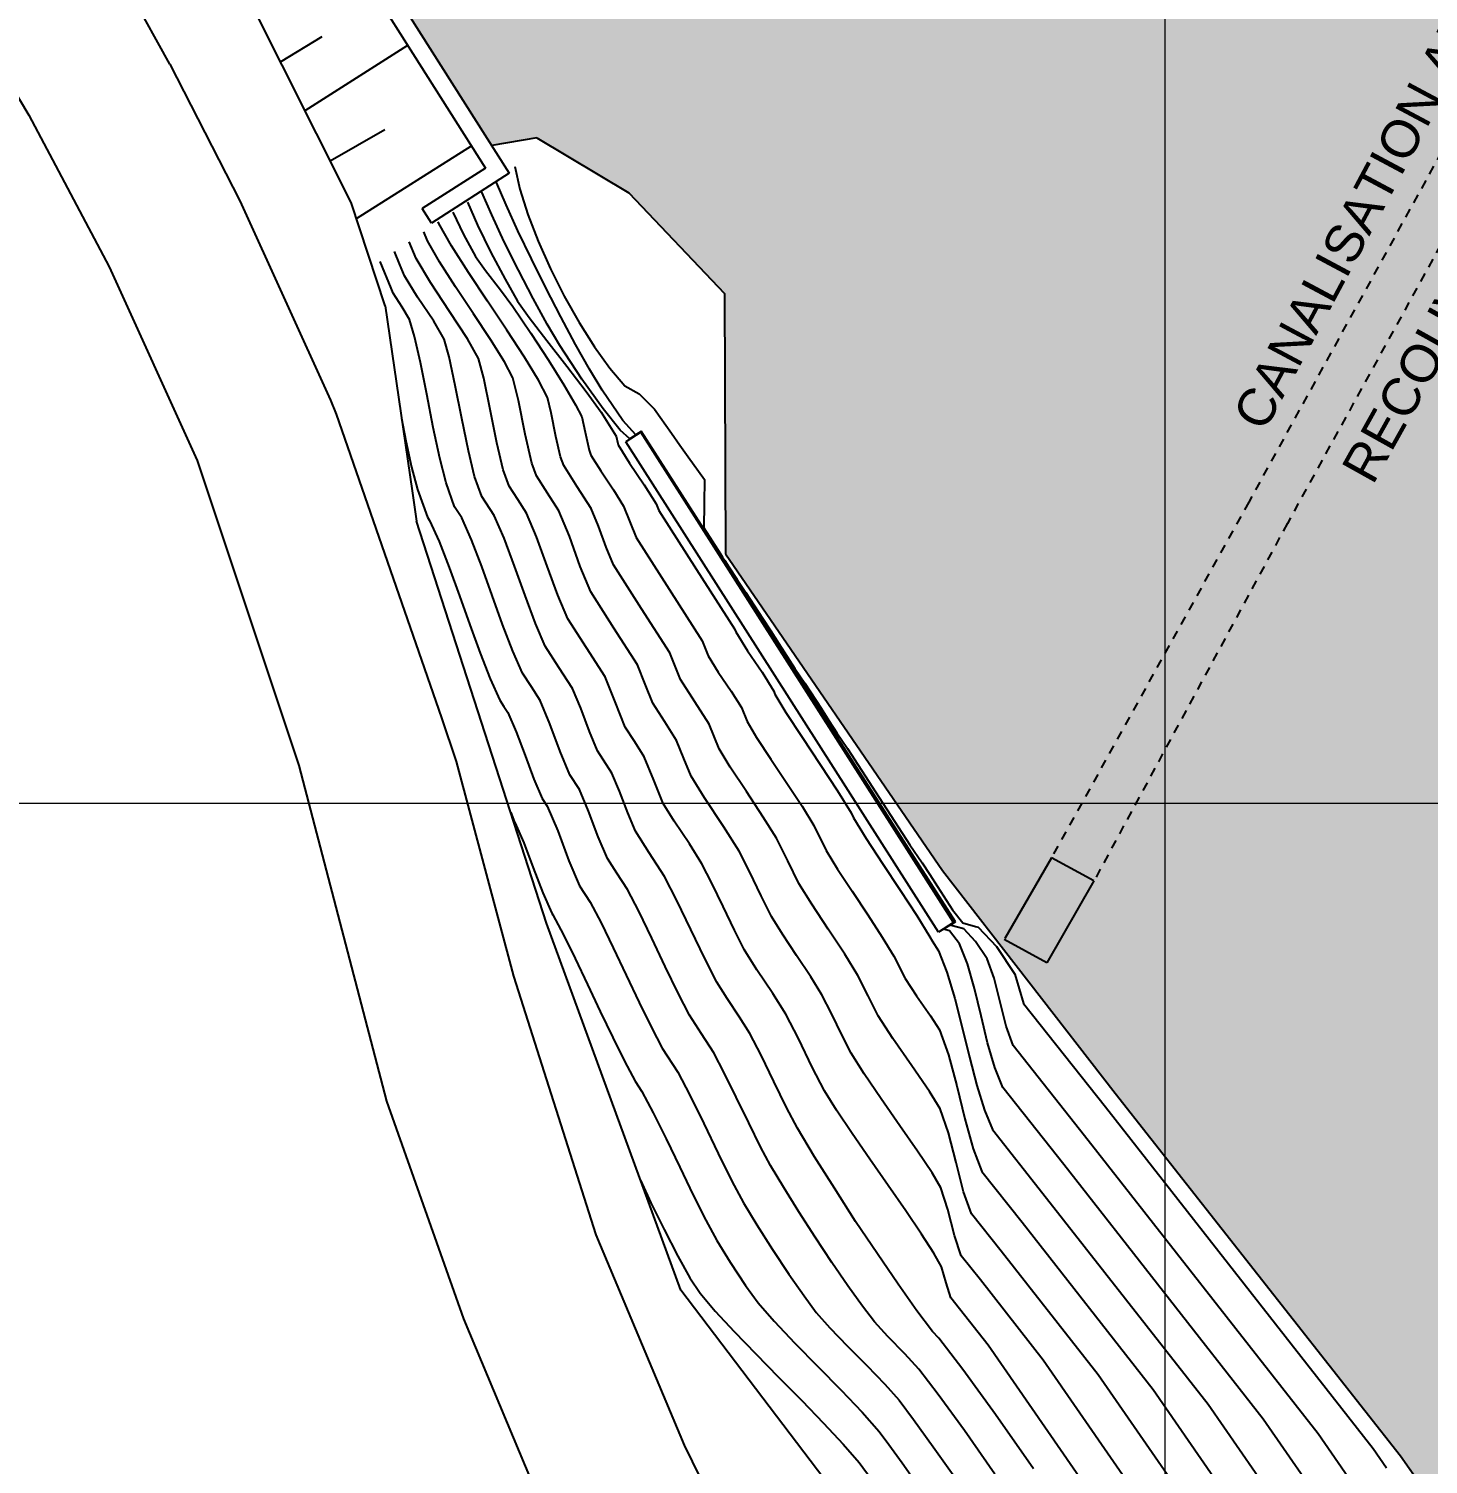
# Model space of a CAD drawing. Extents: x 62300 to 62842, y 108162 to 108787.
# Drawn here: x 62411.86 to 62458.84, y 108477.82 to 108525.99 of the extents above; entities that cross this region are included whole.
import ezdxf

# ---------------------------------------------------------------- set-up
doc = ezdxf.new("R2010")
doc.units = 0
doc.header["$LTSCALE"] = 0.999985
doc.header["$MEASUREMENT"] = 0
doc.linetypes.add('DOT', pattern=[0.55, 0.3, -0.25])
for name, color, linetype in [('Bâti', 7, 'Continuous'), ('colore lago', 131, 'Continuous'), ('coordinate', 2, 'Continuous'), ('curve livello 1m', 2, 'Continuous'), ('curve livello 5m', 7, 'Continuous'), ('Limite fiume', 6, 'Continuous'), ('pendenze', 2, 'Continuous'), ('Strade', 7, 'Continuous'), ('TalusHautBas', 7, 'Continuous'), ('TEXT035', 1, 'Continuous')]:
    doc.layers.add(name, color=color, linetype=linetype)
doc.layers.add('Colori bordi', color=5, linetype='Continuous', plot=False)
doc.styles.add('ARIAL', font='arial.ttf')

msp = doc.modelspace()

# ---------------------------------------------------------------- hatches: boundary and pattern name
at = {"layer": 'colore lago', "linetype": 'Continuous', "lineweight": 0}
msp.add_hatch(color=256, dxfattribs=at).paths.add_polyline_path([(62547.915, 108426.777), (62544.897, 108437.007), (62544.493, 108444.651), (62545.356, 108452.699), (62543.608, 108459.606), (62537.06, 108468.431), (62530.397, 108473.862), (62527.61, 108478.063), (62523.513, 108483.362), (62517.305, 108489.509), (62515.162, 108489.283), (62513.477, 108490.005), (62512.018, 108490.794), (62510.226, 108491.698), (62508.5, 108492.315), (62506.793, 108492.848), (62506.229, 108492.99), (62504.595, 108493.435), (62502.672, 108493.881), (62500.915, 108494.258), (62499.247, 108494.765), (62497.742, 108495.099), (62496.19, 108495.56), (62494.48, 108496.495), (62493.129, 108497.806), (62491.827, 108498.973), (62490.622, 108500.479), (62489.135, 108502.419), (62486.92, 108504.999), (62484.555, 108507.662), (62482.457, 108510.57), (62480.167, 108513.315), (62477.975, 108515.927), (62475.889, 108518.535), (62474.189, 108520.808), (62472.873, 108522.774), (62471.267, 108524.698), (62470.188, 108525.91), (62469.135, 108527.456), (62468.335, 108529.356), (62467.904, 108531.734), (62466.526, 108536.084), (62465.635, 108538.368), (62464.922, 108540.056), (62464.463, 108541.58), (62465.943, 108542.034), (62466.033, 108544.564), (62466.818, 108546.48), (62467.459, 108547.562), (62468.158, 108548.302), (62466.582, 108550.14), (62461.323, 108555.669), (62452.234, 108564.908), (62445.975, 108571.355), (62438.597, 108578.993), (62431.968, 108586.051), (62422.759, 108596.383), (62419.614, 108600.43), (62408.579, 108615.912), (62402.883, 108625.049), (62402.43, 108624.768), (62397.589, 108621.762), (62392.271, 108618.46), (62379.582, 108610.581), (62385.62, 108600.92), (62400.115, 108577.726), (62397.691, 108576.2), (62399.555, 108573.013), (62400.542, 108570.997), (62402.182, 108566.645), (62403.779, 108562.376), (62405.518, 108558.228), (62408.196, 108552.888), (62411.192, 108547.807), (62415.156, 108541.54), (62417.677, 108537.481), (62418.985, 108535.375), (62423.804, 108527.74), (62427.401, 108522.066), (62428.917, 108522.33), (62431.999, 108520.483), (62435.209, 108517.103), (62435.248, 108508.375), (62442.532, 108497.745), (62448.327, 108490.271), (62457.902, 108478.106), (62469.007, 108462.331), (62468.89, 108461.981), (62477.152, 108449.843), (62486.864, 108436.011), (62496.889, 108418.536), (62504.8, 108403.974), (62555.468, 108403.974), (62553.625, 108410.285), (62549.503, 108421.578)])

# ---------------------------------------------------------------- linework, layer by layer
at = {"layer": 'Bâti', "linetype": 'Continuous'}
for p, q in [((62423.804, 108527.74), (62427.989, 108521.138)), ((62423.314, 108527.429), (62427.19, 108521.315)), ((62427.19, 108521.315), (62425.062, 108519.955)), ((62427.989, 108521.138), (62425.374, 108519.466)), ((62425.374, 108519.466), (62425.062, 108519.955)), ((62432.413, 108512.482), (62431.903, 108512.129)), ((62432.409, 108512.452), (62431.903, 108512.129)), ((62442.902, 108496.001), (62432.409, 108512.452)), ((62442.967, 108496.023), (62432.413, 108512.482)), ((62442.396, 108495.678), (62431.903, 108512.129)), ((62446.19, 108498.174), (62444.626, 108495.459)), ((62447.615, 108497.396), (62446.19, 108498.174)), ((62447.615, 108497.396), (62446.032, 108494.649)), ((62442.967, 108496.023), (62442.396, 108495.678)), ((62442.902, 108496.001), (62442.396, 108495.678)), ((62446.032, 108494.649), (62444.607, 108495.427))]:
    msp.add_line(p, q, dxfattribs=at)
at = {"layer": 'Bâti', "linetype": 'DOT'}
for p, q in [((62459.812, 108522.821), (62452.81, 108510.107)), ((62461.109, 108522.107), (62454.107, 108509.393)), ((62452.81, 108510.107), (62446.19, 108498.174)), ((62454.109, 108509.398), (62447.615, 108497.396))]:
    msp.add_line(p, q, dxfattribs=at)
at = {"layer": 'Colori bordi', "linetype": 'Continuous', "lineweight": 0, "flags": 128}
msp.add_lwpolyline([(62423.804, 108527.74), (62427.401, 108522.066), (62428.917, 108522.33), (62431.999, 108520.483), (62435.209, 108517.103), (62435.248, 108508.375), (62442.532, 108497.745), (62448.327, 108490.271), (62457.902, 108478.106), (62469.007, 108462.331), (62468.89, 108461.981), (62477.152, 108449.843), (62486.864, 108436.011), (62496.889, 108418.536), (62504.8, 108403.974), (62555.468, 108403.974)], dxfattribs=at)
at = {"layer": 'coordinate', "linetype": 'Continuous', "lineweight": 0}
for p, q in [((62450, 108778.484), (62450, 108403.974)), ((62300, 108500), (62477.656, 108500))]:
    msp.add_line(p, q, dxfattribs=at)
at = {"layer": 'curve livello 1m', "flags": 128}
for points in [[(62428.177, 108521.363), (62428.349, 108520.602), (62428.617, 108519.757), (62428.964, 108518.857), (62429.376, 108517.932), (62429.837, 108517.013), (62430.333, 108516.131), (62430.847, 108515.315), (62431.366, 108514.596), (62431.873, 108514.003), (62432.348, 108513.738), (62432.861, 108513.223), (62433.437, 108512.416), (62433.719, 108512.02), (62433.999, 108511.629), (62434.547, 108510.86), (62434.536, 108510.058), (62434.52, 108509.243), (62435.083, 108508.368), (62435.152, 108508.26), (62435.222, 108508.152), (62435.36, 108507.937), (62435.635, 108507.51), (62435.934, 108507.072), (62436.491, 108506.208), (62436.765, 108505.782), (62436.902, 108505.57), (62437.037, 108505.359), (62437.574, 108504.526), (62437.912, 108504.032), (62438.454, 108503.192), (62438.721, 108502.778), (62438.986, 108502.368), (62439.346, 108501.84), (62440.41, 108500.194), (62441.438, 108498.602), (62441.845, 108498.006), (62442.103, 108497.607), (62442.359, 108497.211), (62442.865, 108496.429), (62443.213, 108495.988), (62443.635, 108495.87), (62443.725, 108495.844), (62444.348, 108495.192), (62444.956, 108494.269), (62445.104, 108493.777), (62445.251, 108493.286), (62447.999, 108489.817), (62456.988, 108478.351), (62457.434, 108477.706)], [(62455.545, 108476.089), (62453.295, 108479.341), (62446.6, 108487.88), (62444.554, 108490.464), (62444.283, 108491.134), (62444.047, 108491.963), (62443.829, 108492.872), (62443.61, 108493.783), (62443.374, 108494.615), (62443.103, 108495.289), (62443.103, 108495.289), (62442.763, 108495.724), (62442.564, 108495.78), (62442.668, 108495.846), (62442.772, 108495.913), (62442.921, 108496.008), (62442.727, 108496.31), (62442.264, 108497.036), (62442.168, 108497.186), (62441.936, 108497.55), (62441.839, 108497.7), (62441.607, 108498.064), (62441.224, 108498.661), (62440.293, 108500.121), (62439.914, 108500.712), (62438.979, 108502.177), (62438.885, 108502.324), (62438.651, 108502.691), (62438.416, 108503.059), (62438.322, 108503.206), (62437.853, 108503.942), (62437.665, 108504.234), (62437.195, 108504.972), (62437.008, 108505.262), (62436.891, 108505.447), (62436.844, 108505.519), (62436.726, 108505.704), (62436.68, 108505.776), (62436.444, 108506.146), (62436.351, 108506.29), (62435.879, 108507.031), (62435.695, 108507.319), (62435.458, 108507.69), (62435.366, 108507.833), (62435.248, 108508.018), (62435.202, 108508.09), (62435.143, 108508.183), (62435.12, 108508.218), (62435.061, 108508.311), (62435.038, 108508.347), (62434.563, 108509.091), (62434.381, 108509.375), (62433.906, 108510.12), (62433.724, 108510.404), (62433.486, 108510.777), (62433.395, 108510.918), (62433.157, 108511.291), (62433.067, 108511.432), (62432.59, 108512.18), (62432.41, 108512.46), (62432.042, 108512.225), (62431.712, 108512.518), (62431.136, 108513.235), (62430.425, 108514.23), (62429.688, 108515.357), (62429.688, 108515.357), (62429.266, 108516.072), (62428.79, 108516.939), (62428.296, 108517.887), (62427.821, 108518.844), (62427.402, 108519.74), (62427.073, 108520.502)], [(62456.49, 108476.897), (62455.142, 108478.846), (62447.3, 108488.849), (62444.902, 108491.875), (62444.667, 108492.519), (62444.466, 108493.325), (62444.266, 108494.132), (62444.029, 108494.779), (62444.029, 108494.779), (62443.641, 108495.368), (62443.244, 108495.784), (62443.244, 108495.784), (62442.985, 108495.857), (62442.785, 108495.913), (62442.946, 108496.016), (62442.499, 108496.714), (62442.288, 108497.045), (62442.064, 108497.393), (62441.959, 108497.559), (62441.735, 108497.907), (62441.629, 108498.073), (62440.741, 108499.458), (62440.312, 108500.13), (62439.429, 108501.508), (62438.995, 108502.187), (62438.775, 108502.531), (62438.666, 108502.701), (62438.557, 108502.872), (62438.337, 108503.215), (62438.118, 108503.558), (62437.679, 108504.244), (62437.459, 108504.588), (62437.02, 108505.272), (62436.965, 108505.359), (62436.856, 108505.529), (62436.8, 108505.616), (62436.691, 108505.787), (62436.58, 108505.96), (62436.362, 108506.301), (62436.14, 108506.649), (62435.703, 108507.329), (62435.592, 108507.504), (62435.374, 108507.843), (62435.318, 108507.931), (62435.21, 108508.101), (62435.182, 108508.144), (62435.127, 108508.229), (62435.099, 108508.273), (62435.045, 108508.358), (62434.82, 108508.71), (62434.387, 108509.386), (62434.161, 108509.74), (62433.728, 108510.415), (62433.615, 108510.592), (62433.399, 108510.929), (62433.285, 108511.107), (62433.07, 108511.443), (62432.842, 108511.801), (62432.412, 108512.471), (62432.235, 108512.359), (62431.8, 108512.843), (62431.105, 108513.862), (62431.105, 108513.862), (62430.685, 108514.565), (62430.217, 108515.398), (62429.721, 108516.32), (62429.219, 108517.29), (62428.731, 108518.267), (62428.279, 108519.211), (62427.882, 108520.08), (62427.562, 108520.834)], [(62452.711, 108473.664), (62447.756, 108480.826), (62444.502, 108484.976), (62443.508, 108486.231), (62443.239, 108486.968), (62442.985, 108487.947), (62442.729, 108488.946), (62442.45, 108489.748), (62442.45, 108489.748), (62442.094, 108490.33), (62441.502, 108491.19), (62440.865, 108492.109), (62440.374, 108492.869), (62440.374, 108492.869), (62440.037, 108493.538), (62439.692, 108494.225), (62439.692, 108494.225), (62439.252, 108494.934), (62438.695, 108495.776), (62438.142, 108496.613), (62437.712, 108497.308), (62437.712, 108497.308), (62437.336, 108498.067), (62436.96, 108498.827), (62436.96, 108498.827), (62436.517, 108499.539), (62435.948, 108500.394), (62435.404, 108501.216), (62435.034, 108501.827), (62435.034, 108501.827), (62434.694, 108502.661), (62434.214, 108503.409), (62433.737, 108504.153), (62433.737, 108504.153), (62433.377, 108505.052), (62432.429, 108506.529), (62431.483, 108508.004), (62431.239, 108508.594), (62430.986, 108509.302), (62430.742, 108509.892), (62430.742, 108509.892), (62430.272, 108510.623), (62429.816, 108511.337), (62429.816, 108511.337), (62429.711, 108511.628), (62429.556, 108512.304), (62429.398, 108513.096), (62429.268, 108513.618), (62429.268, 108513.618), (62428.972, 108514.192), (62428.496, 108514.966), (62427.903, 108515.874), (62427.257, 108516.846), (62426.619, 108517.813), (62426.055, 108518.707), (62425.627, 108519.459), (62425.627, 108519.459), (62425.608, 108519.506)], [(62426.096, 108519.838), (62426.45, 108519.08), (62426.854, 108518.347), (62427.196, 108517.877), (62427.695, 108517.233), (62428.112, 108516.673), (62428.714, 108515.776), (62429.302, 108514.868), (62429.819, 108514.037), (62430.212, 108513.373), (62430.423, 108512.966), (62430.54, 108512.455), (62430.672, 108511.848), (62430.731, 108511.684), (62431.058, 108511.151), (62431.488, 108510.523), (62431.829, 108509.972), (62432.036, 108509.442), (62432.244, 108508.913), (62433.353, 108507.184), (62434.464, 108505.453), (62434.665, 108504.951), (62435.005, 108504.4), (62435.437, 108503.766), (62435.781, 108503.211), (62435.97, 108502.747), (62436.293, 108502.203), (62436.768, 108501.478), (62437.305, 108500.675), (62437.816, 108499.899), (62438.211, 108499.256), (62438.629, 108498.413), (62439.008, 108497.792), (62439.495, 108497.048), (62440.02, 108496.26), (62440.512, 108495.509), (62440.901, 108494.875), (62441.278, 108494.125), (62441.663, 108493.539), (62442.129, 108492.868), (62442.426, 108492.399), (62442.731, 108491.562), (62443.013, 108490.516), (62443.286, 108489.413), (62443.563, 108488.404), (62443.856, 108487.642), (62445.202, 108485.944), (62449.602, 108480.331), (62453.656, 108474.472)], [(62451.766, 108472.856), (62445.909, 108481.321), (62443.803, 108484.008), (62443.159, 108484.821), (62442.93, 108485.498), (62442.711, 108486.369), (62442.475, 108487.097), (62442.475, 108487.097), (62442.183, 108487.599), (62441.698, 108488.325), (62441.103, 108489.183), (62440.478, 108490.08), (62439.907, 108490.921), (62439.471, 108491.614), (62439.471, 108491.614), (62439.161, 108492.212), (62438.803, 108492.953), (62438.483, 108493.575), (62438.483, 108493.575), (62438.108, 108494.18), (62437.633, 108494.897), (62437.161, 108495.611), (62436.795, 108496.204), (62436.795, 108496.204), (62436.446, 108496.891), (62436.057, 108497.71), (62435.708, 108498.398), (62435.708, 108498.398), (62435.185, 108499.227), (62434.548, 108500.18), (62434.097, 108500.908), (62434.097, 108500.908), (62433.852, 108501.509), (62433.607, 108502.11), (62433.607, 108502.11), (62433.206, 108502.734), (62432.809, 108503.355), (62432.809, 108503.355), (62432.549, 108504.002), (62432.29, 108504.65), (62432.29, 108504.65), (62431.505, 108505.873), (62430.722, 108507.095), (62430.371, 108507.944), (62430.006, 108508.963), (62429.655, 108509.812), (62429.655, 108509.812), (62429.273, 108510.408), (62428.901, 108510.99), (62428.901, 108510.99), (62428.749, 108511.409), (62428.527, 108512.381), (62428.3, 108513.519), (62428.112, 108514.271), (62428.112, 108514.271), (62427.825, 108514.815), (62427.357, 108515.562), (62426.785, 108516.428), (62426.189, 108517.325), (62425.649, 108518.169), (62425.244, 108518.872), (62425.244, 108518.872), (62425.119, 108519.173)], [(62450.821, 108472.047), (62444.063, 108481.816), (62443.104, 108483.039), (62442.81, 108483.41), (62442.656, 108483.915), (62442.499, 108484.446), (62442.499, 108484.446), (62442.24, 108484.906), (62441.824, 108485.549), (62441.297, 108486.323), (62440.703, 108487.177), (62440.088, 108488.059), (62439.496, 108488.918), (62438.974, 108489.701), (62438.567, 108490.358), (62438.567, 108490.358), (62438.162, 108491.142), (62437.693, 108492.11), (62437.274, 108492.926), (62437.274, 108492.926), (62436.838, 108493.618), (62436.305, 108494.418), (62435.878, 108495.099), (62435.878, 108495.099), (62435.545, 108495.744), (62435.167, 108496.534), (62434.79, 108497.324), (62434.457, 108497.969), (62434.457, 108497.969), (62434.035, 108498.636), (62433.523, 108499.403), (62433.16, 108499.989), (62433.16, 108499.989), (62432.84, 108500.774), (62432.52, 108501.56), (62432.52, 108501.56), (62432.199, 108502.06), (62431.881, 108502.557), (62431.881, 108502.557), (62431.542, 108503.403), (62431.203, 108504.249), (62431.203, 108504.249), (62430.581, 108505.218), (62429.961, 108506.185), (62429.621, 108506.979), (62429.265, 108507.959), (62428.908, 108508.939), (62428.568, 108509.733), (62428.568, 108509.733), (62428.273, 108510.193), (62427.986, 108510.642), (62427.986, 108510.642), (62427.788, 108511.189), (62427.574, 108512.092), (62427.347, 108513.218), (62427.133, 108514.264), (62426.957, 108514.924), (62426.957, 108514.924), (62426.589, 108515.579), (62425.987, 108516.5), (62425.346, 108517.472), (62424.861, 108518.285), (62424.861, 108518.285), (62424.63, 108518.841)], [(62444.291, 108477.493), (62443.265, 108478.955), (62442.388, 108480.167), (62441.74, 108481.014), (62441.74, 108481.014), (62441.272, 108481.525), (62440.7, 108482.106), (62440.248, 108482.602), (62440.248, 108482.602), (62439.845, 108483.134), (62439.359, 108483.815), (62438.822, 108484.599), (62438.262, 108485.44), (62437.712, 108486.292), (62437.201, 108487.11), (62436.759, 108487.846), (62436.759, 108487.846), (62436.422, 108488.478), (62436.027, 108489.279), (62435.61, 108490.143), (62435.208, 108490.961), (62434.856, 108491.626), (62434.856, 108491.626), (62434.447, 108492.262), (62434.044, 108492.89), (62434.044, 108492.89), (62433.659, 108493.625), (62433.225, 108494.524), (62432.773, 108495.477), (62432.339, 108496.377), (62431.954, 108497.111), (62431.954, 108497.111), (62431.604, 108497.654), (62431.287, 108498.151), (62431.287, 108498.151), (62430.979, 108498.873), (62430.654, 108499.737), (62430.346, 108500.459), (62430.346, 108500.459), (62430.025, 108500.96), (62429.698, 108501.738), (62429.356, 108502.669), (62429.029, 108503.446), (62429.029, 108503.446), (62428.734, 108503.907), (62428.438, 108504.367), (62428.11, 108505.1), (62427.767, 108505.994), (62427.417, 108506.97), (62427.067, 108507.946), (62426.724, 108508.84), (62426.395, 108509.574), (62426.395, 108509.574), (62426.156, 108509.948), (62425.866, 108510.75), (62425.66, 108511.575), (62425.44, 108512.611), (62425.219, 108513.727), (62425.005, 108514.79), (62424.811, 108515.668), (62424.646, 108516.229), (62424.646, 108516.229), (62424.391, 108516.643), (62424.096, 108517.112), (62424.096, 108517.112), (62424.026, 108517.28), (62423.653, 108518.177)], [(62424.372, 108512.924), (62424.514, 108512.165), (62424.711, 108511.278), (62424.905, 108510.53), (62425.24, 108509.6), (62425.308, 108509.494), (62425.634, 108508.779), (62425.972, 108507.917), (62426.319, 108506.966), (62426.667, 108505.985), (62427.014, 108505.035), (62427.352, 108504.172), (62427.677, 108503.458), (62427.81, 108503.252), (62427.942, 108503.045), (62428.223, 108502.4), (62428.519, 108501.603), (62428.816, 108500.807), (62429.097, 108500.162), (62429.259, 108499.909), (62429.616, 108499.072), (62429.993, 108498.069), (62430.35, 108497.231), (62430.703, 108496.682), (62431.069, 108495.989), (62431.481, 108495.148), (62431.915, 108494.234), (62432.349, 108493.319), (62432.76, 108492.479), (62433.127, 108491.786), (62433.647, 108490.976), (62434.055, 108490.205), (62434.522, 108489.256), (62435.006, 108488.253), (62435.464, 108487.323), (62435.856, 108486.591), (62436.303, 108485.852), (62436.829, 108485.027), (62437.376, 108484.205), (62437.884, 108483.474), (62438.296, 108482.921), (62438.751, 108482.403), (62439.345, 108481.787), (62439.99, 108481.134), (62440.595, 108480.508), (62441.072, 108479.97), (62441.561, 108479.33), (62442.223, 108478.414), (62442.998, 108477.31)], [(62428.038, 108499.69), (62428.169, 108499.364), (62428.172, 108499.359), (62428.473, 108498.676), (62428.793, 108497.835), (62429.112, 108496.994), (62429.413, 108496.312), (62429.451, 108496.253), (62429.805, 108495.589), (62430.199, 108494.793), (62430.618, 108493.918), (62431.044, 108493.016), (62431.462, 108492.141), (62431.856, 108491.345), (62432.21, 108490.681), (62432.438, 108490.327), (62432.819, 108489.613), (62433.253, 108488.742), (62433.71, 108487.797), (62434.164, 108486.858), (62434.587, 108486.011), (62434.952, 108485.335), (62435.404, 108484.602), (62435.92, 108483.826), (62436.345, 108483.24), (62436.882, 108482.621), (62437.575, 108481.892), (62438.349, 108481.106), (62439.128, 108480.314), (62439.838, 108479.57), (62440.403, 108478.925), (62440.734, 108478.492), (62441.181, 108477.874), (62441.705, 108477.127)], [(62432.397, 108487.358), (62432.743, 108486.601), (62433.185, 108485.7), (62433.646, 108484.808), (62434.048, 108484.079), (62434.394, 108483.56), (62434.901, 108482.965), (62435.537, 108482.279), (62436.261, 108481.531), (62437.031, 108480.75), (62437.805, 108479.966), (62438.541, 108479.206), (62439.198, 108478.502), (62439.734, 108477.88), (62440.139, 108477.333)]]:
    msp.add_lwpolyline(points, dxfattribs=at)
at = {"layer": 'curve livello 5m', "flags": 128}
for points in [[(62426.585, 108520.17), (62426.926, 108519.398), (62427.373, 108518.483), (62427.848, 108517.583), (62428.271, 108516.852), (62428.271, 108516.852), (62428.657, 108516.303), (62429.245, 108515.532), (62429.919, 108514.663), (62430.566, 108513.82), (62431.071, 108513.126), (62431.071, 108513.126), (62431.578, 108512.313), (62431.633, 108512.068), (62431.646, 108512.032), (62432.024, 108511.415), (62432.521, 108510.688), (62432.915, 108510.051), (62432.915, 108510.051), (62433.005, 108509.822), (62434.277, 108507.84), (62435.551, 108505.854), (62435.593, 108505.749), (62435.981, 108505.12), (62436.475, 108504.395), (62436.868, 108503.761), (62436.868, 108503.761), (62436.907, 108503.666), (62437.275, 108503.046), (62437.816, 108502.219), (62438.429, 108501.303), (62439.012, 108500.418), (62439.463, 108499.685), (62439.463, 108499.685), (62439.545, 108499.517), (62439.973, 108498.817), (62440.523, 108497.977), (62441.116, 108497.087), (62441.671, 108496.24), (62442.11, 108495.524), (62442.11, 108495.524), (62442.182, 108495.381), (62442.402, 108495.05), (62442.68, 108494.332), (62442.941, 108493.451), (62443.191, 108492.478), (62443.437, 108491.481), (62443.684, 108490.532), (62443.938, 108489.699), (62444.205, 108489.053), (62444.205, 108489.053), (62445.901, 108486.912), (62451.449, 108479.836), (62454.6, 108475.281)], [(62445.583, 108477.676), (62444.307, 108479.496), (62443.216, 108481.004), (62442.409, 108482.059), (62442.199, 108482.282), (62441.675, 108482.975), (62441.044, 108483.861), (62440.345, 108484.88), (62439.617, 108485.974), (62438.901, 108487.082), (62438.237, 108488.144), (62437.663, 108489.102), (62437.3, 108489.791), (62436.874, 108490.667), (62436.442, 108491.554), (62436.065, 108492.276), (62435.72, 108492.823), (62435.299, 108493.456), (62434.961, 108493.995), (62434.549, 108494.791), (62434.083, 108495.767), (62433.617, 108496.744), (62433.205, 108497.54), (62432.69, 108498.339), (62432.224, 108499.07), (62431.965, 108499.676), (62431.692, 108500.403), (62431.433, 108501.01), (62430.953, 108501.758), (62430.678, 108502.412), (62430.39, 108503.194), (62430.116, 108503.848), (62429.657, 108504.562), (62429.2, 108505.276), (62428.866, 108506.034), (62428.518, 108506.968), (62428.164, 108507.961), (62427.815, 108508.895), (62427.482, 108509.653), (62427.071, 108510.295), (62426.827, 108510.969), (62426.617, 108511.827), (62426.394, 108512.908), (62426.174, 108514.021), (62425.971, 108514.975), (62425.801, 108515.577), (62425.453, 108516.172), (62424.914, 108516.985), (62424.478, 108517.699), (62424.31, 108518.103), (62424.142, 108518.509)]]:
    msp.add_lwpolyline(points, dxfattribs=at)
at = {"layer": 'Limite fiume', "linetype": 'Continuous'}
for p, q in [((62428.917, 108522.33), (62427.401, 108522.066)), ((62428.917, 108522.33), (62431.999, 108520.483)), ((62431.999, 108520.483), (62435.209, 108517.103)), ((62435.209, 108517.103), (62435.248, 108508.375)), ((62435.248, 108508.375), (62442.532, 108497.745)), ((62442.532, 108497.745), (62448.327, 108490.271)), ((62448.327, 108490.271), (62457.902, 108478.106)), ((62457.902, 108478.106), (62469.007, 108462.331))]:
    msp.add_line(p, q, dxfattribs=at)
at = {"layer": 'pendenze', "linetype": 'Continuous'}
for p, q in [((62420.315, 108524.875), (62421.706, 108525.724)), ((62421.133, 108523.247), (62424.58, 108525.432)), ((62421.979, 108521.562), (62423.814, 108522.607)), ((62422.862, 108519.617), (62426.717, 108522.061))]:
    msp.add_line(p, q, dxfattribs=at)
at = {"layer": 'Strade', "linetype": 'Continuous'}
msp.add_line((62416.596, 108524.802), (62415.287, 108527.177), dxfattribs=at)
at = {"layer": 'Strade', "linetype": 'Continuous', "flags": 128}
for points in [[(62371.673, 108571.651), (62374.679, 108567.419), (62376.034, 108568.337), (62379.086, 108565.42), (62379.762, 108565.439), (62382.539, 108563.993), (62385.272, 108561.836), (62387.844, 108559.072), (62390.118, 108556.052), (62400.301, 108540.956), (62409.098, 108527.724), (62411.862, 108523.084), (62414.554, 108518.005), (62417.511, 108511.497), (62420.923, 108501.27), (62423.865, 108490.011), (62426.449, 108482.703), (62429.128, 108476.313), (62432.191, 108470.078), (62443.896, 108447.459), (62456.743, 108422.549), (62460.17, 108415.435), (62463.593, 108407.521), (62464.931, 108403.974)], [(62416.596, 108524.802), (62418.95, 108520.213), (62421.986, 108513.53), (62422.175, 108513.052), (62425.713, 108502.868), (62426.202, 108501.403), (62428.128, 108494.198), (62430.896, 108485.52), (62433.855, 108478.462), (62436.825, 108472.415), (62448.507, 108449.841), (62461.388, 108424.865), (62464.891, 108417.593), (62468.406, 108409.468), (62470.478, 108403.974)]]:
    msp.add_lwpolyline(points, dxfattribs=at)
at = {"layer": 'TalusHautBas', "linetype": 'Continuous'}
for p, q in [((62422.684, 108520.16), (62414.765, 108535.92)), ((62423.823, 108516.694), (62422.684, 108520.16)), ((62423.823, 108516.694), (62424.726, 108510.489)), ((62424.726, 108510.489), (62424.879, 108509.463)), ((62429.239, 108495.975), (62424.879, 108509.463)), ((62433.75, 108483.665), (62429.239, 108495.975)), ((62439.007, 108476.745), (62433.75, 108483.665))]:
    msp.add_line(p, q, dxfattribs=at)

# ---------------------------------------------------------------- texts
at = {"layer": 'TEXT035', "linetype": 'Continuous', "lineweight": 0, "style": 'ARIAL'}
for s, rotation, p in [('CANALISATION AU FOND DE LA SÛRE', 61.8849, (62453.334, 108512.421)), ('RECOUVERTE DE BETON', 60.8401, (62456.974, 108510.644))]:
    msp.add_text(s, height=1.25, rotation=rotation, dxfattribs=at).set_placement(p)

doc.saveas('drawing.dxf')
